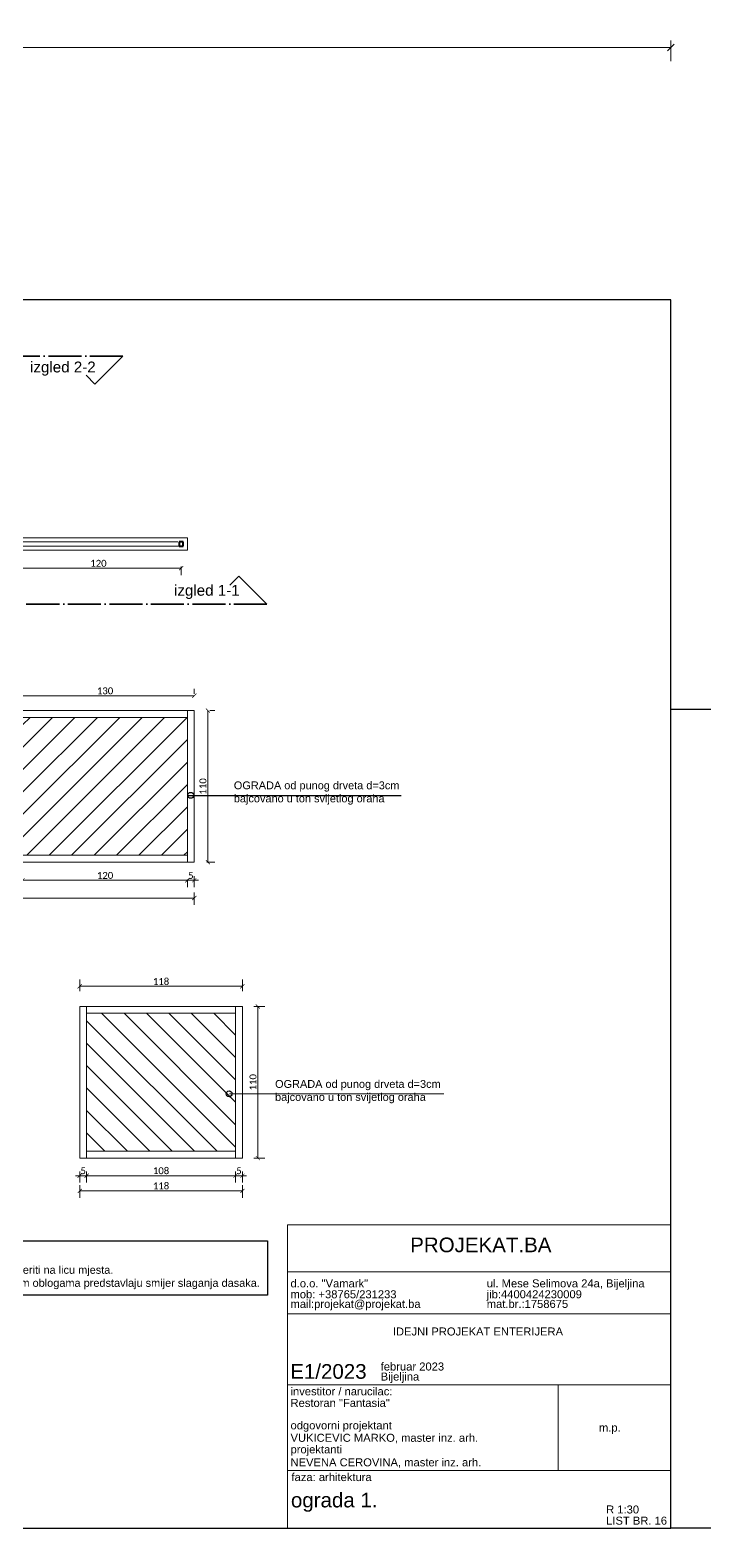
# Model space of a CAD drawing. Header units: centimetres. Extents: x -26724 to 60145, y -23645 to 6771.
# Drawn here: x 14142 to 14631, y 81 to 1167 of the extents above; entities that cross this region are included whole.
import ezdxf

# ---------------------------------------------------------------- set-up
doc = ezdxf.new("R2010")
doc.units = ezdxf.units.CM
doc.linetypes.add('ACAD_ISO04W100', pattern=[30, 24, -3, 0, -3])
for name, color, linetype, lineweight in [('2.IZGLED', 7, 'Continuous', 13), ('4.KOTE', 88, 'Continuous', 15), ('IZGLED', 252, 'Continuous', 13), ('kote', 7, 'Continuous', 20), ('zid', 7, 'Continuous', 40)]:
    doc.layers.add(name, color=color, linetype=linetype, lineweight=lineweight)
doc.layers.add('3.IZGLED 2', color=7, linetype='Continuous', lineweight=9, true_color=0x4a4a4a)
doc.layers.add('IZGLED 2', color=253, linetype='Continuous', lineweight=9, true_color=0x828282)
for name, color, linetype in [('pozicije', 7, 'Continuous'), ('tekst', 7, 'Continuous'), ('tekst @ 50', 7, 'Continuous')]:
    doc.layers.add(name, color=color, linetype=linetype)
doc.styles.add('0.15', font='arial.ttf', dxfattribs={"height": 0.15})
doc.styles.add('Notes', font='arial.ttf', dxfattribs={"height": 3})
doc.styles.get("Standard").update_dxf_attribs({"font": 'calibri.ttf'})
doc.dimstyles.new('ja 1 30 izgledi zidova', dxfattribs={"dimtxt": 5, "dimasz": 3, "dimexe": 5, "dimexo": 5, "dimgap": 1, "dimtad": 1, "dimdec": 0, "dimtxsty": 'Standard', "dimblk": 'ARCHTICK', "dimcen": 2.5, "dimclrd": 256, "dimclrt": 7, "dimadec": 0, "dimazin": 0, "dimtfac": 1, "dimtdec": 0, "dimtix": 1, "dimtmove": 1, "dimatfit": 3, "dimldrblk": 'ARCHTICK', "dimfxl": 5, "dimfxlon": 1, "dimlwd": 0, "dimlwe": 9, "dimarcsym": 0})
doc.dimstyles.new('ja 1 50', dxfattribs={"dimtxt": 10, "dimasz": 5, "dimexe": 5, "dimexo": 5, "dimgap": 1, "dimtad": 1, "dimdec": 0, "dimtxsty": 'Standard', "dimblk": 'ARCHTICK', "dimcen": 2.5, "dimclrd": 256, "dimclrt": 7, "dimadec": 0, "dimazin": 0, "dimtfac": 1, "dimtdec": 0, "dimtix": 1, "dimtmove": 1, "dimatfit": 3, "dimldrblk": 'ARCHTICK', "dimfxl": 10, "dimfxlon": 1, "dimlwd": 0, "dimlwe": 9, "dimarcsym": 0})

# ---------------------------------------------------------------- blocks, each defined once
blk = doc.blocks.new('_ArchTick')
at = {"color": 0, "linetype": 'ByBlock', "const_width": 0.15}
blk.add_lwpolyline([(-0.5, -0.5), (0.5, 0.5)], dxfattribs=at)
blk = doc.blocks.new('*D313')
at = {"layer": '4.KOTE', "lineweight": 0, "transparency": 16777216}
blk.add_line((14271, 673.7), (14271, 563.7), dxfattribs=at)
at = {"layer": '4.KOTE', "color": 0, "lineweight": 9, "transparency": 16777216}
for p, q in [((14272.5, 673.7), (14276, 673.7)), ((14270.3, 563.7), (14276, 563.7))]:
    blk.add_line(p, q, dxfattribs=at)
at = {"layer": 'Defpoints', "color": 0, "transparency": 16777216}
for p in [(14261.1, 673.7, 40.5), (14257.1, 563.7, 27), (14271, 563.7)]:
    blk.add_point(p, dxfattribs=at)
at = {"layer": '4.KOTE', "lineweight": 0, "transparency": 16777216, "xscale": 3, "yscale": 3, "zscale": 3}
for p, rotation in [((14271, 673.7), 90), ((14271, 563.7), 270)]:
    blk.add_blockref('_ArchTick', p, dxfattribs=dict(at, rotation=rotation))
at = {"layer": '4.KOTE', "color": 7, "transparency": 16777216, "insert": (14267.4, 618.7), "char_height": 5, "attachment_point": 5, "rotation": 90}
blk.add_mtext('110', dxfattribs=at)
blk = doc.blocks.new('*D314')
at = {"layer": '4.KOTE', "color": 0, "lineweight": 9, "transparency": 16777216}
for p, q in [((14304.2, 459.1), (14312.2, 459.1)), ((14304.2, 349.1), (14312.2, 349.1))]:
    blk.add_line(p, q, dxfattribs=at)
at = {"layer": '4.KOTE', "lineweight": 0, "transparency": 16777216}
blk.add_line((14307.2, 459.1), (14307.2, 349.1), dxfattribs=at)
at = {"layer": 'Defpoints', "color": 0, "transparency": 16777216}
for p in [(14294, 459.1, 13.5), (14294, 349.1, 13.5), (14307.2, 349.1)]:
    blk.add_point(p, dxfattribs=at)
at = {"layer": '4.KOTE', "lineweight": 0, "transparency": 16777216, "xscale": 3, "yscale": 3, "zscale": 3}
for p, rotation in [((14307.2, 459.1), 90), ((14307.2, 349.1), 270)]:
    blk.add_blockref('_ArchTick', p, dxfattribs=dict(at, rotation=rotation))
at = {"layer": '4.KOTE', "color": 7, "transparency": 16777216, "insert": (14303.7, 404.1), "char_height": 5, "attachment_point": 5, "rotation": 90}
blk.add_mtext('110', dxfattribs=at)
blk = doc.blocks.new('*D1218')
at = {"layer": '4.KOTE', "color": 0, "lineweight": 9, "transparency": 16777216}
for p, q in [((14131.6, 778.1), (14131.6, 772)), ((14251.6, 778.1), (14251.6, 772))]:
    blk.add_line(p, q, dxfattribs=at)
at = {"layer": '4.KOTE', "lineweight": 0, "transparency": 16777216}
blk.add_line((14131.6, 777), (14251.6, 777), dxfattribs=at)
at = {"layer": 'Defpoints', "color": 0, "transparency": 16777216}
for p in [(14131.6, 793, 27), (14251.6, 793, 27), (14251.6, 777)]:
    blk.add_point(p, dxfattribs=at)
at = {"layer": '4.KOTE', "lineweight": 0, "transparency": 16777216, "xscale": 3, "yscale": 3, "zscale": 3, "rotation": 180}
blk.add_blockref('_ArchTick', (14131.6, 777), dxfattribs=at)
at = {"layer": '4.KOTE', "lineweight": 0, "transparency": 16777216, "xscale": 3, "yscale": 3, "zscale": 3}
blk.add_blockref('_ArchTick', (14251.6, 777), dxfattribs=at)
at = {"layer": '4.KOTE', "color": 7, "transparency": 16777216, "insert": (14191.6, 780.5), "char_height": 5, "attachment_point": 5}
blk.add_mtext('120', dxfattribs=at)
blk = doc.blocks.new('*D1221')
at = {"layer": '4.KOTE', "color": 0, "lineweight": 9, "transparency": 16777216}
for p, q in [((14131.6, 684.4), (14131.6, 689.5)), ((14261.1, 685.8), (14261.1, 689.5))]:
    blk.add_line(p, q, dxfattribs=at)
at = {"layer": '4.KOTE', "lineweight": 0, "transparency": 16777216}
blk.add_line((14131.6, 684.5), (14261.1, 684.5), dxfattribs=at)
at = {"layer": 'Defpoints', "color": 0, "transparency": 16777216}
for p in [(14261.1, 684.5), (14131.6, 673.7, 27), (14261.1, 673.7, 40.5)]:
    blk.add_point(p, dxfattribs=at)
at = {"layer": '4.KOTE', "lineweight": 0, "transparency": 16777216, "xscale": 3, "yscale": 3, "zscale": 3, "rotation": 180}
blk.add_blockref('_ArchTick', (14131.6, 684.5), dxfattribs=at)
at = {"layer": '4.KOTE', "lineweight": 0, "transparency": 16777216, "xscale": 3, "yscale": 3, "zscale": 3}
blk.add_blockref('_ArchTick', (14261.1, 684.5), dxfattribs=at)
at = {"layer": '4.KOTE', "color": 7, "transparency": 16777216, "insert": (14196.4, 688), "char_height": 5, "attachment_point": 5}
blk.add_mtext('130', dxfattribs=at)
blk = doc.blocks.new('*D1233')
at = {"layer": '4.KOTE', "color": 0, "lineweight": 9, "transparency": 16777216}
for p, q in [((14136.6, 551.1), (14136.6, 545.6)), ((14256.1, 551.1), (14256.1, 545.6))]:
    blk.add_line(p, q, dxfattribs=at)
at = {"layer": '4.KOTE', "lineweight": 0, "transparency": 16777216}
blk.add_line((14136.6, 550.6), (14256.1, 550.6), dxfattribs=at)
at = {"layer": 'Defpoints', "color": 0, "transparency": 16777216}
for p in [(14136.6, 563.7, 27), (14256.1, 563.7, 27), (14256.1, 550.6)]:
    blk.add_point(p, dxfattribs=at)
at = {"layer": '4.KOTE', "lineweight": 0, "transparency": 16777216, "xscale": 3, "yscale": 3, "zscale": 3, "rotation": 180}
blk.add_blockref('_ArchTick', (14136.6, 550.6), dxfattribs=at)
at = {"layer": '4.KOTE', "lineweight": 0, "transparency": 16777216, "xscale": 3, "yscale": 3, "zscale": 3}
blk.add_blockref('_ArchTick', (14256.1, 550.6), dxfattribs=at)
at = {"layer": '4.KOTE', "color": 7, "transparency": 16777216, "insert": (14196.4, 554.1), "char_height": 5, "attachment_point": 5}
blk.add_mtext('120', dxfattribs=at)
blk = doc.blocks.new('*D1234')
at = {"layer": '4.KOTE', "lineweight": 0, "transparency": 16777216}
for p, q in [((14256.1, 550.6), (14253.1, 550.6)), ((14256.1, 550.6), (14261.1, 550.6)), ((14261.1, 550.6), (14264.1, 550.6))]:
    blk.add_line(p, q, dxfattribs=at)
at = {"layer": '4.KOTE', "color": 0, "lineweight": 9, "transparency": 16777216}
for p, q in [((14256.1, 551.1), (14256.1, 545.6)), ((14261.1, 553.6), (14261.1, 545.6))]:
    blk.add_line(p, q, dxfattribs=at)
at = {"layer": 'Defpoints', "color": 0, "transparency": 16777216}
for p in [(14256.1, 563.7, 27), (14261.1, 563.7, 13.5), (14261.1, 550.6)]:
    blk.add_point(p, dxfattribs=at)
at = {"layer": '4.KOTE', "lineweight": 0, "transparency": 16777216, "xscale": 3, "yscale": 3, "zscale": 3}
blk.add_blockref('_ArchTick', (14256.1, 550.6), dxfattribs=at)
at = {"layer": '4.KOTE', "lineweight": 0, "transparency": 16777216, "xscale": 3, "yscale": 3, "zscale": 3, "rotation": 180}
blk.add_blockref('_ArchTick', (14261.1, 550.6), dxfattribs=at)
at = {"layer": '4.KOTE', "color": 7, "transparency": 16777216, "insert": (14258.6, 554.1), "char_height": 5, "attachment_point": 5}
blk.add_mtext('5', dxfattribs=at)
blk = doc.blocks.new('*D1235')
at = {"layer": '4.KOTE', "lineweight": 0, "transparency": 16777216}
blk.add_line((13697.1, 537.7), (14261.1, 537.7), dxfattribs=at)
at = {"layer": '4.KOTE', "color": 0, "lineweight": 9, "transparency": 16777216}
for p, q in [((13697.1, 537.6), (13697.1, 532.7)), ((14261.1, 541.8), (14261.1, 532.7))]:
    blk.add_line(p, q, dxfattribs=at)
at = {"layer": 'Defpoints', "color": 0, "transparency": 16777216}
for p in [(13697.1, 563.7, 54), (14261.1, 563.7, 13.5), (14261.1, 537.7)]:
    blk.add_point(p, dxfattribs=at)
at = {"layer": '4.KOTE', "lineweight": 0, "transparency": 16777216, "xscale": 3, "yscale": 3, "zscale": 3, "rotation": 180}
blk.add_blockref('_ArchTick', (13697.1, 537.7), dxfattribs=at)
at = {"layer": '4.KOTE', "lineweight": 0, "transparency": 16777216, "xscale": 3, "yscale": 3, "zscale": 3}
blk.add_blockref('_ArchTick', (14261.1, 537.7), dxfattribs=at)
at = {"layer": '4.KOTE', "color": 7, "transparency": 16777216, "insert": (13979.1, 541.2), "char_height": 5, "attachment_point": 5}
blk.add_mtext('564', dxfattribs=at)
blk = doc.blocks.new('*D1237')
at = {"layer": '4.KOTE', "color": 0, "lineweight": 9, "transparency": 16777216}
for p, q in [((14178, 470.1), (14178, 478.7)), ((14296, 470.1), (14296, 478.7))]:
    blk.add_line(p, q, dxfattribs=at)
at = {"layer": '4.KOTE', "lineweight": 0, "transparency": 16777216}
blk.add_line((14178, 473.7), (14296, 473.7), dxfattribs=at)
at = {"layer": 'Defpoints', "color": 0, "transparency": 16777216}
for p in [(14296, 473.7), (14178, 456.4, 13.5), (14296, 456.4, 13.5)]:
    blk.add_point(p, dxfattribs=at)
at = {"layer": '4.KOTE', "lineweight": 0, "transparency": 16777216, "xscale": 3, "yscale": 3, "zscale": 3, "rotation": 180}
blk.add_blockref('_ArchTick', (14178, 473.7), dxfattribs=at)
at = {"layer": '4.KOTE', "lineweight": 0, "transparency": 16777216, "xscale": 3, "yscale": 3, "zscale": 3}
blk.add_blockref('_ArchTick', (14296, 473.7), dxfattribs=at)
at = {"layer": '4.KOTE', "color": 7, "transparency": 16777216, "insert": (14237, 477.2), "char_height": 5, "attachment_point": 5}
blk.add_mtext('118', dxfattribs=at)
blk = doc.blocks.new('*D1261')
at = {"layer": '4.KOTE', "color": 0, "lineweight": 9, "transparency": 16777216}
for p, q in [((14178, 339.3), (14178, 331.3)), ((14183, 339.3), (14183, 331.3))]:
    blk.add_line(p, q, dxfattribs=at)
at = {"layer": '4.KOTE', "lineweight": 0, "transparency": 16777216}
for p, q in [((14178, 336.3), (14175, 336.3)), ((14178, 336.3), (14183, 336.3)), ((14183, 336.3), (14186, 336.3))]:
    blk.add_line(p, q, dxfattribs=at)
at = {"layer": 'Defpoints', "color": 0, "transparency": 16777216}
for p in [(14178, 349.1, 13.5), (14183, 349.1, 13.5), (14183, 336.3)]:
    blk.add_point(p, dxfattribs=at)
at = {"layer": '4.KOTE', "lineweight": 0, "transparency": 16777216, "xscale": 3, "yscale": 3, "zscale": 3}
blk.add_blockref('_ArchTick', (14178, 336.3), dxfattribs=at)
at = {"layer": '4.KOTE', "lineweight": 0, "transparency": 16777216, "xscale": 3, "yscale": 3, "zscale": 3, "rotation": 180}
blk.add_blockref('_ArchTick', (14183, 336.3), dxfattribs=at)
at = {"layer": '4.KOTE', "color": 7, "transparency": 16777216, "insert": (14180.5, 339.9), "char_height": 5, "attachment_point": 5}
blk.add_mtext('5', dxfattribs=at)
blk = doc.blocks.new('*D1262')
at = {"layer": '4.KOTE', "color": 0, "lineweight": 9, "transparency": 16777216}
for p, q in [((14183, 339.3), (14183, 331.3)), ((14291, 339.3), (14291, 331.3))]:
    blk.add_line(p, q, dxfattribs=at)
at = {"layer": '4.KOTE', "lineweight": 0, "transparency": 16777216}
blk.add_line((14183, 336.3), (14291, 336.3), dxfattribs=at)
at = {"layer": 'Defpoints', "color": 0, "transparency": 16777216}
for p in [(14183, 349.1, 13.5), (14291, 349.1, 13.5), (14291, 336.3)]:
    blk.add_point(p, dxfattribs=at)
at = {"layer": '4.KOTE', "lineweight": 0, "transparency": 16777216, "xscale": 3, "yscale": 3, "zscale": 3, "rotation": 180}
blk.add_blockref('_ArchTick', (14183, 336.3), dxfattribs=at)
at = {"layer": '4.KOTE', "lineweight": 0, "transparency": 16777216, "xscale": 3, "yscale": 3, "zscale": 3}
blk.add_blockref('_ArchTick', (14291, 336.3), dxfattribs=at)
at = {"layer": '4.KOTE', "color": 7, "transparency": 16777216, "insert": (14237, 339.9), "char_height": 5, "attachment_point": 5}
blk.add_mtext('108', dxfattribs=at)
blk = doc.blocks.new('*D1263')
at = {"layer": '4.KOTE', "color": 0, "lineweight": 9, "transparency": 16777216}
for p, q in [((14291, 339.3), (14291, 331.3)), ((14296, 339.3), (14296, 331.3))]:
    blk.add_line(p, q, dxfattribs=at)
at = {"layer": '4.KOTE', "lineweight": 0, "transparency": 16777216}
for p, q in [((14291, 336.3), (14288, 336.3)), ((14291, 336.3), (14296, 336.3)), ((14296, 336.3), (14299, 336.3))]:
    blk.add_line(p, q, dxfattribs=at)
at = {"layer": 'Defpoints', "color": 0, "transparency": 16777216}
for p in [(14291, 349.1, 13.5), (14296, 349.1, 13.5), (14296, 336.3)]:
    blk.add_point(p, dxfattribs=at)
at = {"layer": '4.KOTE', "lineweight": 0, "transparency": 16777216, "xscale": 3, "yscale": 3, "zscale": 3}
blk.add_blockref('_ArchTick', (14291, 336.3), dxfattribs=at)
at = {"layer": '4.KOTE', "lineweight": 0, "transparency": 16777216, "xscale": 3, "yscale": 3, "zscale": 3, "rotation": 180}
blk.add_blockref('_ArchTick', (14296, 336.3), dxfattribs=at)
at = {"layer": '4.KOTE', "color": 7, "transparency": 16777216, "insert": (14293.5, 339.9), "char_height": 5, "attachment_point": 5}
blk.add_mtext('5', dxfattribs=at)
blk = doc.blocks.new('*D1264')
at = {"layer": '4.KOTE', "color": 0, "lineweight": 9, "transparency": 16777216}
for p, q in [((14178, 329.4), (14178, 320.3)), ((14296, 329.4), (14296, 320.3))]:
    blk.add_line(p, q, dxfattribs=at)
at = {"layer": '4.KOTE', "lineweight": 0, "transparency": 16777216}
blk.add_line((14296, 325.3), (14178, 325.3), dxfattribs=at)
at = {"layer": 'Defpoints', "color": 0, "transparency": 16777216}
for p in [(14178, 349.1, 13.5), (14296, 349.1, 13.5), (14178, 325.3)]:
    blk.add_point(p, dxfattribs=at)
at = {"layer": '4.KOTE', "lineweight": 0, "transparency": 16777216, "xscale": 3, "yscale": 3, "zscale": 3, "rotation": 180}
blk.add_blockref('_ArchTick', (14178, 325.3), dxfattribs=at)
at = {"layer": '4.KOTE', "lineweight": 0, "transparency": 16777216, "xscale": 3, "yscale": 3, "zscale": 3}
blk.add_blockref('_ArchTick', (14296, 325.3), dxfattribs=at)
at = {"layer": '4.KOTE', "color": 7, "transparency": 16777216, "insert": (14237, 328.9), "char_height": 5, "attachment_point": 5}
blk.add_mtext('118', dxfattribs=at)
blk = doc.blocks.new('*D2191')
at = {"layer": '4.KOTE', "color": 0, "lineweight": 9, "transparency": 16777216}
for p, q in [((13346.7, 1144.7), (13346.7, 1159.7)), ((14606.7, 1144.7), (14606.7, 1159.7))]:
    blk.add_line(p, q, dxfattribs=at)
at = {"layer": '4.KOTE', "lineweight": 0, "transparency": 16777216}
blk.add_line((13346.7, 1154.7), (14606.7, 1154.7), dxfattribs=at)
at = {"layer": 'Defpoints', "color": 0, "transparency": 16777216}
for p in [(14606.7, 1154.7), (13346.7, 1073.1), (14606.7, 1073.1)]:
    blk.add_point(p, dxfattribs=at)
at = {"layer": '4.KOTE', "lineweight": 0, "transparency": 16777216, "xscale": 5, "yscale": 5, "zscale": 5, "rotation": 180}
blk.add_blockref('_ArchTick', (13346.7, 1154.7), dxfattribs=at)
at = {"layer": '4.KOTE', "lineweight": 0, "transparency": 16777216, "xscale": 5, "yscale": 5, "zscale": 5}
blk.add_blockref('_ArchTick', (14606.7, 1154.7), dxfattribs=at)
at = {"layer": '4.KOTE', "color": 7, "transparency": 16777216, "insert": (13976.7, 1160.8), "char_height": 10, "attachment_point": 5}
blk.add_mtext('1260', dxfattribs=at)

msp = doc.modelspace()

# ---------------------------------------------------------------- hatches: boundary and pattern name
at = {"layer": 'IZGLED', "ltscale": 12}
h = msp.add_hatch(dxfattribs=at)
h.set_pattern_fill('_USER', color=256, scale=11.5, angle=45, pattern_type=0)
h.set_pattern_definition([(45, (-4933615.911, 6626929.289), (-8.131727984, 8.131727984), [])])
h.paths.add_polyline_path([(14256.1, 568.7), (14256.1, 668.7), (14136.6, 668.7), (14136.6, 568.7)])
h = msp.add_hatch(dxfattribs=at)
h.set_pattern_fill('_USER', color=256, scale=11.5, angle=315, pattern_type=0)
h.set_pattern_definition([(315, (11063.711, 786.962), (8.13173, 8.13173), [])])
h.paths.add_polyline_path([(14291, 354.1), (14291, 454.1), (14183, 454.1), (14183, 354.1)])

# ---------------------------------------------------------------- linework, layer by layer
at = {"layer": '2.IZGLED'}
for p, q in [((13706.1, 799, 27), (14256.1, 799, 27)), ((14256.1, 799, 27), (13706.1, 799, 27)), ((14256.1, 790, 27), (14256.1, 799, 27)), ((13697.1, 790, 27), (14256.1, 790, 27)), ((13701.1, 793, 27), (14250.1, 793, 27)), ((13697.1, 673.7, 13.5), (14261.1, 673.7, 13.5)), ((14256.1, 668.7, 13.5), (14136.6, 668.7, 13.5)), ((14256.1, 563.7, 27), (14256.1, 673.7, 27)), ((14261.1, 563.7, 40.5), (14261.1, 673.7, 40.5)), ((14136.6, 568.7, 13.5), (14256.1, 568.7, 13.5)), ((13697.1, 563.7, 13.5), (14261.1, 563.7, 13.5)), ((14296, 459.1, 13.5), (14178, 459.1, 13.5)), ((14178, 459.1, 13.5), (14178, 349.1, 13.5)), ((14183, 459.1, 13.5), (14183, 349.1, 13.5)), ((14291, 349.1, 13.5), (14291, 459.1, 13.5)), ((14296, 349.1, 13.5), (14296, 459.1, 13.5)), ((14291, 454.1, 13.5), (14183, 454.1, 13.5)), ((14178, 349.1, 13.5), (14296, 349.1, 13.5)), ((14183, 354.1, 13.5), (14291, 354.1, 13.5))]:
    msp.add_line(p, q, dxfattribs=at)
at = {"layer": '2.IZGLED', "elevation": 27}
msp.add_lwpolyline([(13988.1, 902), (13703.1, 902), (13703.1, 796), (14249.1, 796)], dxfattribs=at)
at = {"layer": '2.IZGLED', "lineweight": 25, "ltscale": 50}
msp.add_lwpolyline([(14606.7, 674.7), (15026.7, 674.7), (15026.7, 80.7), (14606.7, 80.7)], close=True, dxfattribs=at)
at = {"layer": '3.IZGLED 2', "ltscale": 0.8}
msp.add_lwpolyline([(14286.6, 395.7), (14442.2, 395.7)], dxfattribs=at)
at = {"layer": '4.KOTE'}
msp.add_line((14253.1, 793, 27), (14253.1, 796, 27), dxfattribs=at)
at = {"layer": 'IZGLED 2', "color": 5, "linetype": 'ACAD_ISO04W100', "lineweight": 35}
for p, q in [((14209.4, 930.8), (13664.4, 930.8)), ((14313.8, 750.8), (13664.4, 750.8))]:
    msp.add_line(p, q, dxfattribs=at)
at = {"layer": 'IZGLED 2', "color": 5, "lineweight": 35}
for p, q in [((14209.4, 930.8), (14189.1, 910.5)), ((14182.6, 917), (14189.1, 910.5)), ((14287, 764.6), (14293.5, 771.1)), ((14313.8, 750.8), (14293.5, 771.1))]:
    msp.add_line(p, q, dxfattribs=at)
at = {"layer": 'kote', "color": 0}
for p, q in [((14328.8, 300.7), (14606.7, 300.7)), ((14328.8, 80.7), (14328.8, 300.7)), ((14328.8, 266.6), (14606.7, 266.6)), ((14328.8, 236), (14606.7, 236)), ((14328.8, 184.6), (14606.7, 184.6)), ((14525, 184.6), (14525, 122.5)), ((14606.7, 122.5), (14328.8, 122.5))]:
    msp.add_line(p, q, dxfattribs=at)
at = {"layer": 'tekst', "ltscale": 0.8}
msp.add_lwpolyline([(14256.6, 612.2), (14411.1, 612.2)], dxfattribs=at)
at = {"layer": 'tekst', "lineweight": 25}
msp.add_lwpolyline([(14042.4, 289), (14314.1, 289), (14314.1, 249.7), (14042.4, 249.7)], close=True, dxfattribs=at)
at = {"layer": 'tekst', "color": 30}
for centre in [(14258.5, 612.2, 13.5), (14286.4, 395.7)]:
    msp.add_circle(centre, 2.16, dxfattribs=at)
at = {"layer": 'zid', "color": 1}
for p, q in [((14250.1, 796, 27), (14250.1, 793, 27)), ((14253.1, 796, 27), (14250.1, 796, 27)), ((14253.1, 793, 27), (14253.1, 796, 27)), ((14250.1, 793, 27), (14253.1, 793, 27))]:
    msp.add_line(p, q, dxfattribs=at)
at = {"layer": 'zid', "lineweight": 25, "ltscale": 12}
msp.add_lwpolyline([(13346.7, 80.7), (14606.7, 80.7), (14606.7, 971.7), (13346.7, 971.7)], close=True, dxfattribs=at)

# ---------------------------------------------------------------- texts
at = {"layer": 'IZGLED 2', "color": 5, "style": '0.15'}
for s, p in [('izgled 2-2', (14142, 919)), ('izgled 1-1', (14246.4, 757))]:
    msp.add_text(s, height=7.86, dxfattribs=at).set_placement(p)
at = {"layer": 'pozicije', "color": 0, "style": '0.15'}
for s, height, p in [('PROJEKAT.BA', 10.642, (14417.7, 280.8)), ('d.o.o. "Vamark"', 5.805, (14330.9, 255.3)), ('ul. Mese Selimova 24a, Bijeljina', 5.805, (14473.2, 255.3)), ('mob: +38765/231233', 5.805, (14330.9, 247.4)), ('jib:4400424230009', 5.805, (14473.2, 247.4)), ('mail:projekat@projekat.ba', 5.805, (14330.9, 240.4)), ('mat.br.:1758675', 5.805, (14473.2, 240.4)), ('IDEJNI PROJEKAT ENTERIJERA', 5.805, (14405.1, 220.4)), ('E1/2023', 10.64, (14330.7, 189)), ('februar 2023', 5.805, (14396.3, 195)), ('Bijeljina', 5.8, (14396.3, 187.7)), ('investitor / narucilac:', 5.805, (14330.9, 177)), ('Restoran "Fantasia"', 5.805, (14330.9, 168.6)), ('odgovorni projektant', 5.805, (14330.9, 152.3)), ('m.p.', 5.8, (14554.6, 150.7)), ('VUKICEVIC MARKO, master inz. arh.', 5.805, (14330.9, 143.3)), ('projektanti', 5.805, (14330.9, 134.9)), ('NEVENA CEROVINA, master inz. arh.', 5.805, (14330.9, 125.5)), ('faza: arhitektura', 5.805, (14331.6, 114.8)), ('ograda 1.', 10.64, (14331.2, 95.7)), ('R 1:30', 5.8, (14559.8, 91.3)), ('LIST BR. 16', 5.805, (14559.8, 83.2))]:
    msp.add_text(s, height=height, dxfattribs=at).set_placement(p)
at = {"layer": 'tekst @ 50', "ltscale": 0.8, "char_height": 5.676, "attachment_point": 1, "style": 'Notes'}
for s, width, insert in [('{\\fArial|b0|i0|c238|p34;OGRADA} od punog drveta d={\\fArial|b0|i0|c238|p34;3c}m\\Pbajcovano u ton svijetlog oraha', 290.645, (14289.8, 622.3)), ('{\\fArial|b0|i0|c238|p34;OGRADA} od punog drveta d={\\fArial|b0|i0|c238|p34;3cm}\\Pbajcovano u ton svijetlog oraha', 290.645, (14319.7, 405.7)), ('Napomena: \\P\\pi-17.0277,l22.7036,t22.7036;1.^ISve mjere provjeriti na licu mjesta.\\P2.^ILinije na drvenim oblogama predstavlaju smijer slaganja dasaka.', 421.382, (14059, 280.3))]:
    msp.add_mtext_dynamic_manual_height_columns(s, width=width, gutter_width=750, heights=[0], dxfattribs=dict(at, insert=insert))

# ---------------------------------------------------------------- dimensions: what is measured, and where the dimension line sits
at = {"layer": '4.KOTE'}
for base, p1, p2, dimstyle, picture, middle in [((14606.7, 1154.7), (13346.7, 1073.1), (14606.7, 1073.1), 'ja 1 50', '*D2191', (13976.7, 1160.8)), ((14251.6, 777), (14131.6, 793, 27), (14251.6, 793, 27), 'ja 1 30 izgledi zidova', '*D1218', (14191.6, 780.5)), ((14261.1275, 684.4746), (14131.6274, 673.672, 27), (14261.1275, 673.672, 40.5), 'ja 1 30 izgledi zidova', '*D1221', (14196.3774, 688.0362)), ((14261.1, 537.7), (13697.1, 563.7, 54), (14261.1, 563.7, 13.5), 'ja 1 30 izgledi zidova', '*D1235', (13979.1, 541.2)), ((14256.12744, 550.55092), (14136.62736, 563.67204, 27), (14256.12744, 563.67204, 27), 'ja 1 30 izgledi zidova', '*D1233', (14196.3774, 554.11245)), ((14261.1, 550.6), (14256.1, 563.7, 27), (14261.1, 563.7, 13.5), 'ja 1 30 izgledi zidova', '*D1234', (14258.6, 554.1)), ((14296, 473.7, -40.5), (14178, 456.4, -27), (14296, 456.4, -27), 'ja 1 30 izgledi zidova', '*D1237', (14237, 477.2, -40.5)), ((14183, 336.3), (14178, 349.1, 13.5), (14183, 349.1, 13.5), 'ja 1 30 izgledi zidova', '*D1261', (14180.5, 339.9)), ((14178, 325.3), (14296, 349.1, 13.5), (14178, 349.1, 13.5), 'ja 1 30 izgledi zidova', '*D1264', (14237, 328.9)), ((14291, 336.3), (14183, 349.1, 13.5), (14291, 349.1, 13.5), 'ja 1 30 izgledi zidova', '*D1262', (14237, 339.9)), ((14296, 336.3), (14291, 349.1, 13.5), (14296, 349.1, 13.5), 'ja 1 30 izgledi zidova', '*D1263', (14293.5, 339.9))]:
    dim = msp.add_linear_dim(base=base, p1=p1, p2=p2, dimstyle=dimstyle, dxfattribs=at)
    dim.commit()
    dim.dimension.update_dxf_attribs({"geometry": picture, "text_midpoint": middle})
for base, p1, p2, picture, middle in [((14271, 563.7), (14261.1, 673.7, 40.5), (14257.1, 563.7, 27), '*D313', (14267.4, 618.7)), ((14307.2, 349.1), (14294, 459.1, 13.5), (14294, 349.1, 13.5), '*D314', (14303.7, 404.1))]:
    dim = msp.add_linear_dim(base=base, p1=p1, p2=p2, angle=90, dimstyle='ja 1 30 izgledi zidova', dxfattribs=at)
    dim.commit()
    dim.dimension.update_dxf_attribs({"geometry": picture, "text_midpoint": middle})

doc.saveas('drawing.dxf')
